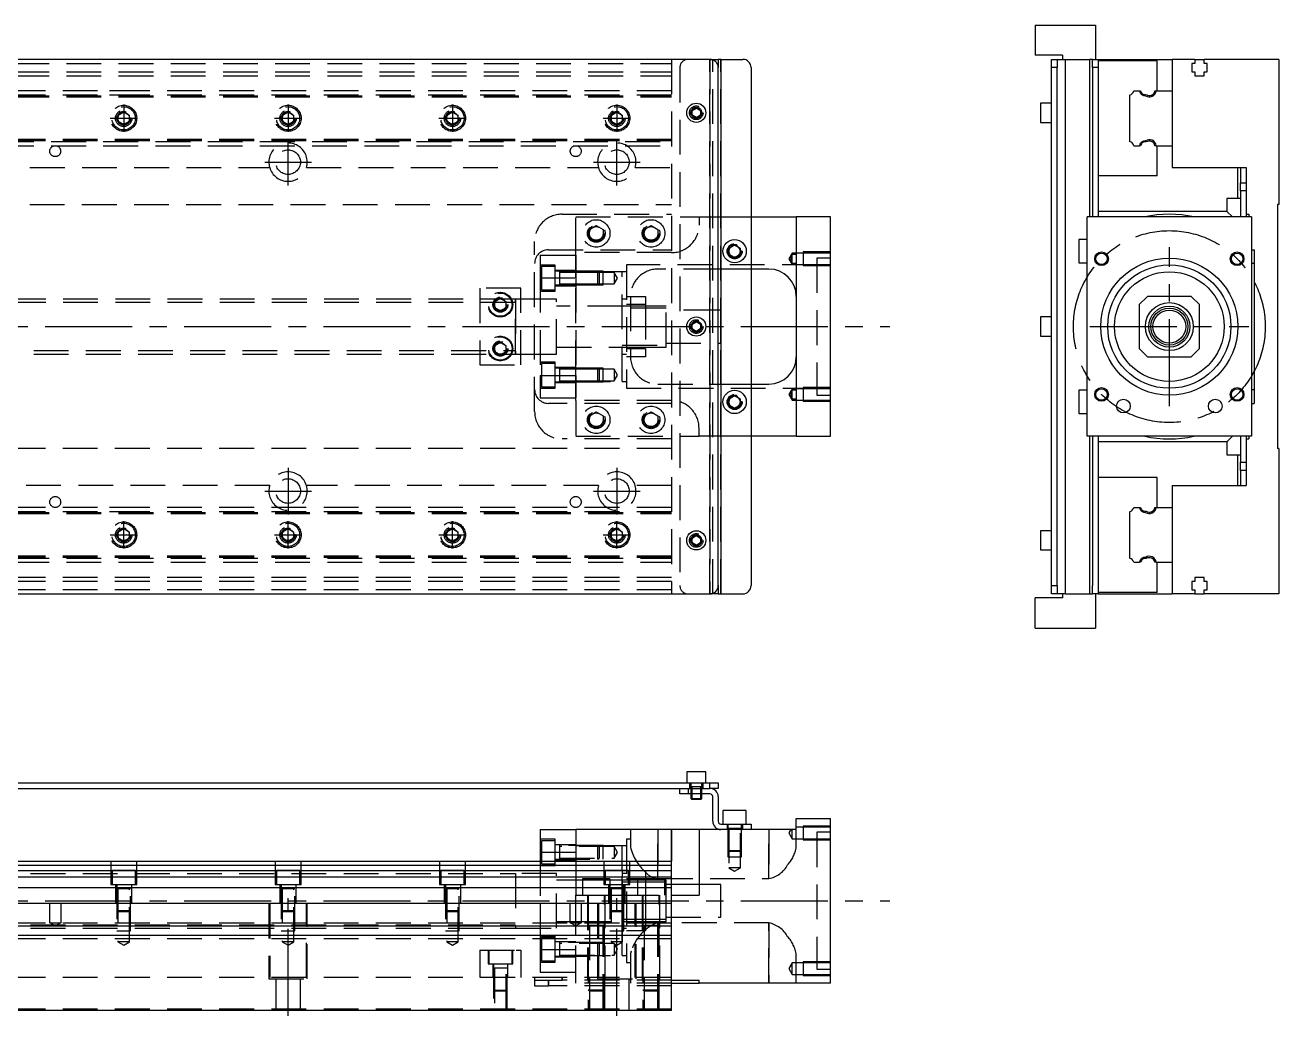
# Model space of a CAD drawing. Extents: x -29 to 879, y -182 to 210.
# Drawn here: x 421 to 878.7, y -154 to 207.5 of the extents above; entities that cross this region are included whole.
import ezdxf

# ---------------------------------------------------------------- set-up
doc = ezdxf.new("R2010")
doc.units = 0
doc.linetypes.add('CENTER', pattern=[50.8, 31.75, -6.35, 6.35, -6.35])
doc.linetypes.add('DASHED', pattern=[19.05, 12.7, -6.35])
doc.layers.get('0').update_dxf_attribs({"linetype": 'CONTINUOUS'})
doc.layers.add('CENTER', color=1, linetype='CENTER')

msp = doc.modelspace()

# ---------------------------------------------------------------- linework, layer by layer
at = {"color": 7, "linetype": 'CONTINUOUS'}
for p, q in [((789.68, 207.5), (789.68, 196.5)), ((789.68, 207.5), (811.68, 207.5)), ((811.68, 207.5), (811.68, 195)), ((671, 195), (3, 195)), ((671, 195), (674, 195)), ((674, 195), (674, 192)), ((675, 195), (674, 195)), ((675, 195), (675, 0)), ((675, 195), (683, 195)), ((799.68, 196.5), (789.68, 196.5)), ((795.68, 195), (797.68, 195)), ((795.68, 192), (795.68, 195)), ((797.68, 195), (797.68, 192)), ((797.68, 195), (800.68, 195)), ((799.68, 196.5), (799.68, 195)), ((800.68, 195), (800.68, 0)), ((800.68, 195), (809.68, 195)), ((809.68, 137.5), (809.68, 195)), ((810.68, 195), (809.68, 195)), ((810.68, 195), (812.68, 195)), ((810.68, 192), (810.68, 195)), ((812.68, 195), (812.68, 192)), ((812.68, 195), (839.68, 195)), ((834.18, 194.5), (812.68, 194.5)), ((834.18, 183.5), (834.18, 194.5)), ((839.68, 195), (839.68, 183.5)), ((847.98, 195), (839.68, 195)), ((847.98, 193.5), (846.83, 193.5)), ((846.83, 193.5), (846.83, 190.5)), ((847.98, 195), (851.38, 195)), ((847.98, 195), (847.98, 193.5)), ((851.38, 193.5), (851.38, 195)), ((878.68, 195), (851.38, 195)), ((852.53, 193.5), (851.38, 193.5)), ((852.53, 190.5), (852.53, 193.5)), ((878.68, 195), (878.68, 142)), ((674, 3), (674, 192)), ((686, 192), (686, 3)), ((797.68, 192), (795.68, 192)), ((795.68, 3), (795.68, 192)), ((797.68, 3), (797.68, 192)), ((812.68, 192), (810.68, 192)), ((810.68, 192), (810.68, 137.5)), ((812.68, 192), (812.68, 137.5)), ((846.83, 190.5), (847.98, 190.5)), ((847.98, 190.5), (847.98, 189)), ((847.98, 189), (851.38, 189)), ((851.38, 189), (851.38, 190.5)), ((851.38, 190.5), (852.53, 190.5)), ((825.719608, 183.5), (827.80154, 183.5)), ((827.80154, 183.5), (828.20668, 183.5)), ((833.357372, 183.5), (833.861934, 183.5)), ((833.861934, 183.5), (839.68, 183.5)), ((839.68, 183.5), (839.68, 163.5)), ((839.68, 183.5), (839.68, 163.5)), ((791.68, 179), (791.68, 175.5)), ((795.68, 179), (791.68, 179)), ((824.18, 181.960392), (824.18, 165.039608)), ((664.5, 176.366026), (666, 177.23205)), ((664.5, 174.633974), (664.5, 176.366026)), ((666, 173.76795), (664.5, 174.633974)), ((666, 177.23205), (667.5, 176.366026)), ((667.5, 174.633974), (666, 173.76795)), ((667.5, 176.366026), (667.5, 174.633974)), ((791.68, 175.5), (791.68, 172)), ((791.68, 172), (795.68, 172)), ((825.719608, 163.5), (827.80154, 163.5)), ((828.20668, 163.5), (827.80154, 163.5)), ((833.861934, 163.5), (833.357372, 163.5)), ((833.861934, 163.5), (839.68, 163.5)), ((834.18, 152.5), (834.18, 163.5)), ((839.68, 163.5), (839.68, 155.5)), ((834.18, 152.5), (812.68, 152.5)), ((839.68, 155.5), (866.68, 155.5)), ((863.68, 144.25), (863.68, 155.5)), ((864.68, 155.5), (864.68, 150)), ((866.68, 155.5), (866.68, 138.5)), ((864.68, 150), (866.68, 150)), ((864.68, 147), (864.68, 150)), ((866.68, 147), (864.68, 147)), ((864.68, 147), (864.68, 137.5)), ((859.68, 144.25), (859.68, 140)), ((864.68, 144.25), (859.68, 144.25)), ((878.68, 142), (878.18, 142)), ((878.18, 142), (878.18, 53)), ((686, 137.5), (702.5, 137.5)), ((702.5, 137.5), (702.5, 57.5)), ((715, 137.5), (702.5, 137.5)), ((715, 57.5), (715, 137.5)), ((808.68, 57.5), (808.68, 137.5)), ((868.68, 137.5), (808.68, 137.5)), ((859.68, 139.5), (812.68, 139.5)), ((859.68, 140), (859.68, 139.5)), ((861.68, 137.5), (859.68, 139.5)), ((866.68, 138.5), (867.68, 138.5)), ((866.68, 138.5), (866.68, 137.5)), ((867.68, 138.5), (867.68, 137.5)), ((868.68, 137.5), (868.68, 57.5)), ((805.68, 129.25), (805.68, 125)), ((808.68, 129.25), (805.68, 129.25)), ((678, 126.1547), (680, 127.309402)), ((678, 123.8453), (678, 126.1547)), ((680, 122.690598), (678, 123.8453)), ((680, 127.309402), (682, 126.1547)), ((682, 123.8453), (680, 122.690598)), ((682, 126.1547), (682, 123.8453)), ((805.68, 125), (805.68, 120.75)), ((868.68, 125.5), (869.68, 125.5)), ((869.68, 125.5), (869.68, 69.5)), ((805.68, 120.75), (808.68, 120.75)), ((869.68, 120.5), (868.68, 120.5)), ((692.5, 118.5), (686, 118.5)), ((830.68, 108.5), (827.68, 105.5)), ((827.68, 105.5), (827.68, 89.5)), ((846.68, 108.5), (830.68, 108.5)), ((849.68, 105.5), (846.68, 108.5)), ((849.68, 89.5), (849.68, 105.5)), ((791.68, 101), (791.68, 97.5)), ((795.68, 101), (791.68, 101)), ((664.5, 98.366026), (666, 99.23205)), ((664.5, 96.633974), (664.5, 98.366026)), ((666, 95.76795), (664.5, 96.633974)), ((666, 99.23205), (667.5, 98.366026)), ((667.5, 96.633974), (666, 95.76795)), ((667.5, 98.366026), (667.5, 96.633974)), ((791.68, 97.5), (791.68, 94)), ((791.68, 94), (795.68, 94)), ((827.68, 89.5), (830.68, 86.5)), ((846.68, 86.5), (849.68, 89.5)), ((830.68, 86.5), (846.68, 86.5)), ((686, 76.5), (692.5, 76.5)), ((805.68, 74.25), (805.68, 70)), ((808.68, 74.25), (805.68, 74.25)), ((868.68, 74.5), (869.68, 74.5)), ((678, 71.1547), (680, 72.309402)), ((678, 68.8453), (678, 71.1547)), ((680, 67.690598), (678, 68.8453)), ((680, 72.309402), (682, 71.1547)), ((682, 68.8453), (680, 67.690598)), ((682, 71.1547), (682, 68.8453)), ((805.68, 70), (805.68, 65.75)), ((868.68, 69.5), (869.68, 69.5)), ((805.68, 65.75), (808.68, 65.75)), ((702.5, 57.5), (686, 57.5)), ((702.5, 57.5), (715, 57.5)), ((868.68, 57.5), (808.68, 57.5)), ((809.68, 0), (809.68, 57.5)), ((810.68, 57.5), (810.68, 3)), ((812.68, 57.5), (812.68, 3)), ((859.68, 55.5), (812.68, 55.5)), ((859.68, 55.5), (861.68, 57.5)), ((859.68, 55.5), (859.68, 55)), ((859.68, 55), (859.68, 50.75)), ((864.68, 57.5), (864.68, 48)), ((866.28, 57.500006), (866.28, 57.499148)), ((866.68, 57.5), (866.68, 56.5)), ((866.68, 56.5), (866.68, 39.5)), ((866.68, 56.5), (867.68, 56.5)), ((867.68, 57.5), (867.68, 56.5)), ((859.68, 50.75), (864.68, 50.75)), ((863.68, 39.5), (863.68, 50.75)), ((878.68, 53), (878.18, 53)), ((878.68, 53), (878.68, 0)), ((864.68, 48), (866.68, 48)), ((864.68, 45), (864.68, 48)), ((834.18, 42.5), (812.68, 42.5)), ((834.18, 31.5), (834.18, 42.5)), ((866.68, 45), (864.68, 45)), ((864.68, 45), (864.68, 39.5)), ((839.68, 39.5), (839.68, 31.5)), ((839.68, 39.5), (866.68, 39.5)), ((824.18, 29.960392), (824.18, 13.039608)), ((825.719608, 31.5), (827.80154, 31.5)), ((827.80154, 31.5), (828.20668, 31.5)), ((833.357372, 31.5), (833.861934, 31.5)), ((833.861934, 31.5), (839.68, 31.5)), ((839.68, 31.5), (839.68, 11.5)), ((839.68, 31.5), (839.68, 11.5)), ((791.68, 23), (791.68, 19.5)), ((795.68, 23), (791.68, 23)), ((664.5, 20.366026), (666, 21.23205)), ((664.5, 18.633974), (664.5, 20.366026)), ((666, 17.76795), (664.5, 18.633974)), ((666, 21.23205), (667.5, 20.366026)), ((667.5, 18.633974), (666, 17.76795)), ((667.5, 20.366026), (667.5, 18.633974)), ((791.68, 19.5), (791.68, 16)), ((791.68, 16), (795.68, 16)), ((825.719608, 11.5), (827.80154, 11.5)), ((828.20668, 11.5), (827.80154, 11.5)), ((833.861934, 11.5), (833.357372, 11.5)), ((833.861934, 11.5), (839.68, 11.5)), ((834.18, 0.5), (834.18, 11.5)), ((839.68, 11.5), (839.68, 0)), ((851.38, 6), (847.98, 6)), ((847.98, 6), (847.98, 4.5)), ((851.38, 4.5), (851.38, 6)), ((3, 0), (671, 0)), ((674, 0), (671, 0)), ((674, 3), (674, 0)), ((674, 0), (675, 0)), ((675, 0), (683, 0)), ((795.68, 3), (797.68, 3)), ((795.68, 0), (795.68, 3)), ((797.68, 0), (795.68, 0)), ((797.68, 3), (797.68, 0)), ((800.68, 0), (797.68, 0)), ((799.68, 0), (799.68, -1.5)), ((800.68, 0), (809.68, 0)), ((809.68, 0), (810.68, 0)), ((810.68, 0), (810.68, 3)), ((812.68, 0), (810.68, 0)), ((811.68, 0), (811.68, -12.5)), ((812.68, 3), (812.68, 0)), ((834.18, 0.5), (812.68, 0.5)), ((812.68, 0), (839.68, 0)), ((847.98, 0), (839.68, 0)), ((847.98, 4.5), (846.83, 4.5)), ((846.83, 4.5), (846.83, 1.5)), ((846.83, 1.5), (847.98, 1.5)), ((847.98, 1.5), (847.98, 0)), ((847.98, 0), (851.38, 0)), ((852.53, 4.5), (851.38, 4.5)), ((851.38, 0), (851.38, 1.5)), ((851.38, 1.5), (852.53, 1.5)), ((878.68, 0), (851.38, 0)), ((852.53, 1.5), (852.53, 4.5)), ((789.68, -12.5), (789.68, -1.5)), ((799.68, -1.5), (789.68, -1.5)), ((789.68, -12.5), (811.68, -12.5)), ((669.5, -64.99), (662.5, -64.99)), ((662.5, -64.99), (662.5, -68.99)), ((669.5, -68.99), (669.5, -64.99)), ((412, -68.99), (671, -68.99)), ((412, -70.99), (663, -70.99)), ((660, -72.99), (660, -70.99)), ((663, -72.99), (660, -72.99)), ((663, -70.99), (671, -70.99)), ((663, -70.99), (663, -72.99)), ((663, -70.99), (671, -70.99)), ((671, -72.99), (663, -72.99)), ((664, -72.99002), (664, -74.64)), ((664.35, -72.99002), (664.35, -74.99)), ((667.65, -74.99), (667.65, -72.99002)), ((668, -74.64), (668, -72.99002)), ((671, -70.99), (671, -68.99)), ((671, -68.99), (674, -68.99)), ((674, -70.99), (671, -70.99)), ((674, -68.99), (674, -70.99)), ((664, -74.64), (668, -74.64)), ((664, -74.64), (664.35, -74.99)), ((667.65, -74.99), (664.35, -74.99)), ((667.65, -74.99), (668, -74.64)), ((672, -82.99), (672, -73.99)), ((674, -73.99), (674, -82.99)), ((684.25, -78.99), (675.75, -78.99)), ((675.75, -78.99), (675.75, -83.99)), ((684.25, -83.99), (684.25, -78.99)), ((702.5, -81.99), (715, -81.99)), ((702.5, -85.99), (702.5, -81.99)), ((715, -141.99), (715, -81.99)), ((609, -85.99), (622, -85.99)), ((609, -85.99), (609, -94.20658)), ((622, -85.99), (622, -97.49)), ((657, -85.99), (622, -85.99)), ((657, -97.49), (657, -85.99)), ((667, -85.99), (657, -85.99)), ((667, -85.99), (667, -109.99)), ((675, -85.99), (667, -85.99)), ((675, -83.99), (683, -83.99)), ((683, -85.99), (675, -85.99)), ((683, -85.99), (683, -83.99)), ((683, -83.99), (686, -83.99)), ((686, -85.99), (683, -85.99)), ((686, -83.99), (686, -85.99)), ((702.5, -85.99), (686, -85.99)), ((609, -94.20658), (609, -97.49)), ((609, -94.20658), (622, -94.20658)), ((411.5, -97.49), (657, -97.49)), ((411.5, -99.029608), (657, -99.029608)), ((657, -151.99), (657, -97.49)), ((657, -101.11154), (411.5, -101.11154)), ((657, -103.326666), (411.5, -103.326666)), ((639, -104.489994), (639, -119.490006)), ((640.5, -105.24), (639, -105.24)), ((641.25, -105.24), (640.5, -105.24)), ((644.5, -105.24), (641.25, -105.24)), ((647.5, -105.24), (644.5, -105.24)), ((654.5, -105.24), (647.5, -105.24)), ((655, -105.24), (654.5, -105.24)), ((411.5, -107.171934), (657, -107.171934)), ((657, -112.99), (17, -112.99)), ((639, -111.99), (639, -119.490006)), ((657, -109.99), (667, -109.99)), ((639, -118.74), (655, -118.74)), ((657, -121.29), (17, -121.29)), ((657, -124.69), (17, -124.69)), ((657, -140.99), (667, -140.99)), ((667, -141.99), (667, -140.99)), ((657, -141.99), (667, -141.99)), ((715, -141.99), (667, -141.99)), ((657, -151.99), (17, -151.99))]:
    msp.add_line(p, q, dxfattribs=at)
at = {"color": 3, "linetype": 'DASHED'}
for p, q in [((17, 193.5), (657, 193.5)), ((657, 195), (657, 0)), ((671, 0), (671, 195)), ((671, 195), (671, 0)), ((672, 0), (672, 195)), ((675, 0), (675, 195)), ((17, 190.5), (657, 190.5)), ((17, 189), (657, 189)), ((660, 192), (660, 3)), ((657, 183.5), (411.5, 183.5)), ((464.5, 183.5), (449.5, 183.5)), ((17, 181.704452), (657, 181.704452)), ((17, 181.7), (657, 181.7)), ((17, 181.3), (657, 181.3)), ((657, 181.960392), (411.5, 181.960392)), ((464.5, 181.960392), (449.5, 181.960392)), ((455, 174.6547), (457, 175.809402)), ((455, 172.3453), (455, 174.6547)), ((457, 175.809402), (459, 174.6547)), ((459, 174.6547), (459, 172.3453)), ((515, 174.6547), (517, 175.809402)), ((515, 172.3453), (515, 174.6547)), ((517, 175.809402), (519, 174.6547)), ((519, 174.6547), (519, 172.3453)), ((575, 174.6547), (577, 175.809402)), ((575, 172.3453), (575, 174.6547)), ((577, 175.809402), (579, 174.6547)), ((579, 174.6547), (579, 172.3453)), ((635, 174.6547), (637, 175.809402)), ((635, 172.3453), (635, 174.6547)), ((637, 175.809402), (639, 174.6547)), ((639, 174.6547), (639, 172.3453)), ((664, 175.5), (664.030168, 175.846066)), ((457, 171.190598), (455, 172.3453)), ((459, 172.3453), (457, 171.190598)), ((459.483582, 173.786038), (459.5, 173.5)), ((514.5, 173.5), (514.512884, 173.753488)), ((517, 171.190598), (515, 172.3453)), ((519, 172.3453), (517, 171.190598)), ((577, 171.190598), (575, 172.3453)), ((579, 172.3453), (577, 171.190598)), ((579.483582, 173.786038), (579.5, 173.5)), ((634.5, 173.5), (634.518502, 173.803588)), ((637, 171.190598), (635, 172.3453)), ((639, 172.3453), (637, 171.190598)), ((657, 165.7), (17, 165.7)), ((657, 165.3), (17, 165.3)), ((657, 165.295548), (17, 165.295548)), ((411.5, 165.039608), (657, 165.039608)), ((449.5, 165.039608), (464.5, 165.039608)), ((411.5, 163.5), (657, 163.5)), ((449.5, 163.5), (464.5, 163.5)), ((403.708204, 155.5), (510.291796, 155.5)), ((523.708204, 155.5), (630.291796, 155.5)), ((643.708204, 155.5), (657, 155.5)), ((22.640312, 142), (657, 142)), ((617, 138.5), (657, 138.5)), ((622, 124.5), (622, 137.5)), ((622, 137.5), (667, 137.5)), ((667, 137.5), (667, 134.5)), ((667, 137.5), (674, 137.5)), ((674, 137.5), (686, 137.5)), ((627, 132.943376), (629.5, 134.386752)), ((627, 130.056624), (627, 132.943376)), ((629.5, 134.386752), (632, 132.943376)), ((632, 132.943376), (632, 130.056624)), ((647, 132.943376), (649.5, 134.386752)), ((647, 130.056624), (647, 132.943376)), ((649.5, 134.386752), (652, 132.943376)), ((652, 132.943376), (652, 130.056624)), ((607, 66.5), (607, 128.5)), ((626.5, 131.5), (626.520026, 131.846056)), ((629.5, 128.613248), (627, 130.056624)), ((632, 130.056624), (629.5, 128.613248)), ((646.5, 131.5), (646.520026, 131.846056)), ((649.5, 128.613248), (647, 130.056624)), ((652, 130.056624), (649.5, 128.613248)), ((612, 125.5), (657, 125.5)), ((657, 124.5), (622, 124.5)), ((622, 115.28342), (622, 124.5)), ((682.483582, 125.286038), (682.5, 125)), ((701, 124.348738), (699.787564, 122.248738)), ((700.802956, 123.485522), (701, 123.935254)), ((701, 123.935254), (701, 124.348738)), ((705, 124.348738), (701, 124.348738)), ((701, 120.56222), (701, 123.935794)), ((701, 123.935254), (702.5, 123.935254)), ((705, 124.748732), (705, 119.748742)), ((715, 124.748732), (705, 124.748732)), ((715, 124.348738), (705, 124.348738)), ((609, 123.5), (622, 123.5)), ((609, 123.5), (609, 115.28342)), ((614.5, 119.92767), (609, 119.92767)), ((609.5, 119.42767), (609.5, 110.92767)), ((614.5, 119.42767), (609.5, 119.42767)), ((614.5, 110.42767), (614.5, 119.92767)), ((622, 123.5), (622, 115.28342)), ((640.5, 120), (640.5, 75)), ((710, 120), (640.5, 120)), ((699.787564, 122.248738), (701, 120.148738)), ((700.516436, 122.411344), (700.560666, 122.726886)), ((700.560666, 122.726886), (700.663852, 123.111128)), ((700.663852, 123.111128), (700.802956, 123.485522)), ((701, 120.148738), (701, 120.56222)), ((702.5, 120.56222), (701, 120.56222)), ((701, 120.148738), (705, 120.148738)), ((705, 120.148738), (715, 120.148738)), ((705, 119.748742), (715, 119.748742)), ((710, 122.5), (710, 72.5)), ((715, 122.5), (710, 122.5)), ((609, 115.28342), (609, 79.71658)), ((609, 115.28342), (622, 115.28342)), ((622, 117.92767), (614.5, 117.92767)), ((616.105, 117.67767), (614.5, 117.67767)), ((621.99998, 117.67767), (616.095, 117.67767)), ((616.1, 117.677674), (616.1, 112.677664)), ((616.1, 117.67767), (616.1, 117.42022)), ((616.1, 117.420202), (616.1, 117.67767)), ((621.99998, 117.27767), (616.1, 117.27767)), ((630.1, 117.67767), (622, 117.67767)), ((630.1, 117.677664), (622, 117.677664)), ((639, 117.5), (622, 117.5)), ((639, 117.5), (622, 117.5)), ((630.5, 117.27767), (622, 117.27767)), ((630.5, 117.27767), (622, 117.27767)), ((622, 115.28342), (622, 79.71658)), ((622, 79.71658), (622, 115.28342)), ((630.1, 112.67767), (630.1, 117.67767)), ((630.5, 117.27767), (630.1, 117.67767)), ((632, 117.677664), (630.10002, 117.677664)), ((630.5, 117.27767), (630.5, 113.07767)), ((632, 117.27767), (630.50002, 117.27767)), ((632, 112.677674), (632, 117.677664)), ((636, 117.27767), (632, 117.27767)), ((636, 117.27767), (636, 113.07767)), ((637.212436, 115.17767), (636, 117.27767)), ((636, 113.07767), (637.212436, 115.17767)), ((639, 77.5), (639, 117.5)), ((640.5, 117.5), (639, 117.5)), ((674, 118.5), (652, 118.5)), ((686, 118.5), (674, 118.5)), ((602, 111.5), (587, 111.5)), ((587, 111.5), (587, 83.5)), ((602, 83.5), (602, 111.5)), ((609, 110.42767), (614.5, 110.42767)), ((609.5, 110.92767), (614.5, 110.92767)), ((614.5, 112.67767), (616.105, 112.67767)), ((614.5, 112.42767), (622, 112.42767)), ((616.095, 112.67767), (621.99998, 112.67767)), ((616.1, 113.07767), (621.99998, 113.07767)), ((616.1, 112.67767), (616.1, 112.935118)), ((616.1, 112.935068), (616.1, 112.67767)), ((622, 113.07767), (630.5, 113.07767)), ((622, 113.07767), (630.5, 113.07767)), ((622, 112.677674), (630.1, 112.677674)), ((622, 112.67767), (630.1, 112.67767)), ((630.1, 112.67767), (630.5, 113.07767)), ((630.10002, 112.677674), (632, 112.677674)), ((630.50002, 113.07767), (632, 113.07767)), ((632, 113.07767), (636, 113.07767)), ((600.005, 107.5), (367.00002, 107.5)), ((600, 106.25), (367.00002, 106.25)), ((592, 105.5), (592.018502, 105.803588)), ((592.5, 106.6547), (594.5, 107.809402)), ((592.5, 104.3453), (592.5, 106.6547)), ((594.5, 107.809402), (596.5, 106.6547)), ((596.5, 106.6547), (596.5, 104.3453)), ((609, 107.5), (599.995, 107.5)), ((600, 107.500006), (600, 87.499994)), ((600, 107.500006), (600, 87.499994)), ((600, 87.5), (600, 107.5)), ((600, 107.5), (600, 106.45213)), ((615, 107.5), (609, 107.5)), ((615, 107.5), (609, 107.5)), ((615, 87.5), (615, 107.5)), ((615, 87.5), (615, 107.5)), ((640.5, 107.5), (639, 107.5)), ((640.5, 108.5), (647.5, 108.5)), ((647.5, 105.5), (640.5, 105.5)), ((642, 108.5), (642, 86.5)), ((647.5, 108.5), (647.5, 105.5)), ((647.5, 105.5), (647.5, 89.5)), ((594.5, 103.190598), (592.5, 104.3453)), ((596.5, 104.3453), (594.5, 103.190598)), ((639.005, 105), (615, 105)), ((638.995, 105), (615, 105)), ((647.5, 105), (638.995, 105)), ((639.005, 105), (638.995, 105)), ((655, 104.25), (639, 104.25)), ((647.5, 105), (639.005, 105)), ((655, 105), (647.5, 105)), ((655, 90), (655, 105)), ((674, 103.5), (655, 103.5)), ((675, 103.5), (674, 103.5)), ((675, 91.5), (675, 103.5)), ((667.973226, 97.826156), (668, 97.5)), ((592.5, 90.6547), (594.5, 91.809402)), ((594.5, 91.809402), (596.5, 90.6547)), ((367.00002, 88.75), (600, 88.75)), ((367.00002, 87.5), (600.005, 87.5)), ((592, 89.5), (592.018502, 89.803588)), ((592.5, 88.3453), (592.5, 90.6547)), ((594.5, 87.190598), (592.5, 88.3453)), ((596.5, 88.3453), (594.5, 87.190598)), ((596.5, 90.6547), (596.5, 88.3453)), ((599.995, 87.5), (609, 87.5)), ((600, 88.54739), (600, 87.5)), ((609, 87.5), (615, 87.5)), ((609, 87.5), (615, 87.5)), ((615, 90), (639.005, 90)), ((615, 90), (638.995, 90)), ((638.995, 90), (647.5, 90)), ((638.995, 90), (639.005, 90)), ((639, 90.75), (655, 90.75)), ((639, 87.5), (640.5, 87.5)), ((639.005, 90), (647.5, 90)), ((640.5, 89.5), (647.5, 89.5)), ((647.5, 90), (655, 90)), ((647.5, 89.5), (647.5, 86.5)), ((655, 91.5), (674, 91.5)), ((674, 91.5), (675, 91.5)), ((587, 83.5), (602, 83.5)), ((614.5, 84.57233), (609, 84.57233)), ((609.5, 84.07233), (609.5, 75.57233)), ((614.5, 84.07233), (609.5, 84.07233)), ((614.5, 75.07233), (614.5, 84.57233)), ((622, 82.57233), (614.5, 82.57233)), ((647.5, 86.5), (640.5, 86.5)), ((609, 79.71658), (622, 79.71658)), ((609, 79.71658), (609, 71.5)), ((616.105, 82.32233), (614.5, 82.32233)), ((621.99998, 82.32233), (616.095, 82.32233)), ((616.1, 82.322336), (616.1, 77.322326)), ((616.1, 82.322336), (616.1, 77.322326)), ((616.1, 82.32233), (616.1, 82.064882)), ((616.1, 82.064864), (616.1, 82.32233)), ((621.99998, 81.92233), (616.1, 81.92233)), ((630.1, 82.32233), (622, 82.32233)), ((630.1, 82.322326), (622, 82.322326)), ((630.5, 81.92233), (622, 81.92233)), ((630.5, 81.92233), (622, 81.92233)), ((622, 79.71658), (622, 71.5)), ((622, 70.5), (622, 79.71658)), ((630.1, 77.32233), (630.1, 82.32233)), ((630.5, 81.92233), (630.1, 82.32233)), ((632, 82.322326), (630.10002, 82.322326)), ((630.5, 81.92233), (630.5, 77.72233)), ((632, 81.92233), (630.50002, 81.92233)), ((632, 77.322336), (632, 82.322326)), ((636, 81.92233), (632, 81.92233)), ((636, 81.92233), (636, 77.72233)), ((637.212436, 79.82233), (636, 81.92233)), ((636, 77.72233), (637.212436, 79.82233)), ((609, 75.07233), (614.5, 75.07233)), ((609.5, 75.57233), (614.5, 75.57233)), ((614.5, 77.32233), (616.105, 77.32233)), ((614.5, 77.07233), (622, 77.07233)), ((616.095, 77.32233), (621.99998, 77.32233)), ((616.1, 77.72233), (621.99998, 77.72233)), ((616.1, 77.32233), (616.1, 77.57978)), ((616.1, 77.579728), (616.1, 77.32233)), ((622, 77.72233), (630.5, 77.72233)), ((622, 77.72233), (630.5, 77.72233)), ((622, 77.5), (639, 77.5)), ((622, 77.5), (639, 77.5)), ((622, 77.322336), (630.1, 77.322336)), ((622, 77.32233), (630.1, 77.32233)), ((630.1, 77.32233), (630.5, 77.72233)), ((630.10002, 77.322336), (632, 77.322336)), ((630.50002, 77.72233), (632, 77.72233)), ((632, 77.72233), (636, 77.72233)), ((639, 77.5), (640.5, 77.5)), ((640.5, 75), (710, 75)), ((652, 76.5), (674, 76.5)), ((674, 76.5), (686, 76.5)), ((701, 74.851262), (699.787564, 72.751262)), ((700.516436, 72.913868), (700.560666, 73.22941)), ((700.560666, 73.22941), (700.663852, 73.613652)), ((700.663852, 73.613652), (700.802956, 73.988046)), ((700.802956, 73.988046), (701, 74.43778)), ((701, 74.43778), (701, 74.851262)), ((705, 74.851262), (701, 74.851262)), ((701, 71.064746), (701, 74.43832)), ((701, 74.43778), (702.5, 74.43778)), ((705, 75.251258), (705, 70.251268)), ((715, 75.251258), (705, 75.251258)), ((715, 74.851262), (705, 74.851262)), ((609, 71.5), (622, 71.5)), ((657, 69.5), (612, 69.5)), ((657, 70.5), (622, 70.5)), ((622, 70.5), (622, 57.5)), ((682.483582, 70.286038), (682.5, 70)), ((699.787564, 72.751262), (701, 70.651262)), ((701, 70.651262), (701, 71.064746)), ((702.5, 71.064746), (701, 71.064746)), ((701, 70.651262), (705, 70.651262)), ((705, 70.651262), (715, 70.651262)), ((705, 70.251268), (715, 70.251268)), ((710, 72.5), (715, 72.5)), ((627, 64.943376), (629.5, 66.386752)), ((627, 62.056624), (627, 64.943376)), ((629.5, 66.386752), (632, 64.943376)), ((632, 64.943376), (632, 62.056624)), ((647, 64.943376), (649.5, 66.386752)), ((647, 62.056624), (647, 64.943376)), ((649.5, 66.386752), (652, 64.943376)), ((652, 64.943376), (652, 62.056624)), ((626.5, 63.5), (626.520026, 63.846056)), ((629.5, 60.613248), (627, 62.056624)), ((632, 62.056624), (629.5, 60.613248)), ((646.5, 63.5), (646.520026, 63.846056)), ((649.5, 60.613248), (647, 62.056624)), ((652, 62.056624), (649.5, 60.613248)), ((667, 57.5), (667, 60.5)), ((657, 56.5), (617, 56.5)), ((622, 57.5), (667, 57.5)), ((674, 57.5), (667, 57.5)), ((686, 57.5), (674, 57.5)), ((657, 53), (22.640312, 53)), ((510.291796, 39.5), (403.708204, 39.5)), ((630.291796, 39.5), (523.708204, 39.5)), ((657, 39.5), (643.708204, 39.5)), ((17, 29.704452), (657, 29.704452)), ((17, 29.7), (657, 29.7)), ((17, 29.3), (657, 29.3)), ((657, 31.5), (411.5, 31.5)), ((657, 29.960392), (411.5, 29.960392)), ((464.5, 31.5), (449.5, 31.5)), ((464.5, 29.960392), (449.5, 29.960392)), ((455, 22.6547), (457, 23.809402)), ((457, 23.809402), (459, 22.6547)), ((515, 22.6547), (517, 23.809402)), ((517, 23.809402), (519, 22.6547)), ((575, 22.6547), (577, 23.809402)), ((577, 23.809402), (579, 22.6547)), ((635, 22.6547), (637, 23.809402)), ((637, 23.809402), (639, 22.6547)), ((454.5, 21.5), (454.518502, 21.803588)), ((455, 20.3453), (455, 22.6547)), ((457, 19.190598), (455, 20.3453)), ((459, 20.3453), (457, 19.190598)), ((459, 22.6547), (459, 20.3453)), ((515, 20.3453), (515, 22.6547)), ((517, 19.190598), (515, 20.3453)), ((519, 20.3453), (517, 19.190598)), ((519, 22.6547), (519, 20.3453)), ((519.483582, 21.786038), (519.5, 21.5)), ((574.5, 21.5), (574.518502, 21.803588)), ((575, 20.3453), (575, 22.6547)), ((577, 19.190598), (575, 20.3453)), ((579, 20.3453), (577, 19.190598)), ((579, 22.6547), (579, 20.3453)), ((634.5, 21.5), (634.518502, 21.803588)), ((635, 20.3453), (635, 22.6547)), ((637, 19.190598), (635, 20.3453)), ((639, 20.3453), (637, 19.190598)), ((639, 22.6547), (639, 20.3453)), ((667.973226, 19.826156), (668, 19.5)), ((657, 13.7), (17, 13.7)), ((657, 13.3), (17, 13.3)), ((657, 13.295548), (17, 13.295548)), ((17, 13.039608), (657, 13.039608)), ((17, 11.5), (657, 11.5)), ((657, 6), (17, 6)), ((657, 4.5), (17, 4.5)), ((657, 1.5), (17, 1.5)), ((663.5, -68.99), (663.5, -70.99)), ((668.000006, -70.39), (663.999994, -70.39)), ((664, -68.99), (664, -72.99)), ((664.000006, -70.99), (664.000006, -72.99)), ((664.35, -70.39), (664.35, -72.99)), ((667.65, -72.99), (667.65, -70.39)), ((667.999994, -72.99), (667.999994, -70.99)), ((668, -72.99), (668, -68.99)), ((668.5, -70.99), (668.5, -68.99)), ((642, -85.99), (642, -92.362214)), ((652, -103.912252), (652, -85.99)), ((652, -85.99), (652, -103.912252)), ((657, -85.99), (657, -97.49)), ((677.25, -83.99), (677.25, -85.99)), ((682.500006, -85.59), (677.499994, -85.59)), ((677.500006, -83.99), (677.500006, -95.99)), ((677.9, -85.59), (677.9, -99.99)), ((682.1, -99.99), (682.1, -85.59)), ((682.499994, -95.99), (682.499994, -83.99)), ((682.75, -85.99), (682.75, -83.99)), ((692.5, -85.99), (692.5, -103.912252)), ((692.5, -103.912252), (692.5, -85.99)), ((700.509982, -85.99), (699.787564, -87.241262)), ((701, -89.341262), (701, -85.99)), ((705, -85.141262), (702.5, -85.141262)), ((702.5, -92.362214), (702.5, -85.99)), ((705, -84.741268), (705, -89.741258)), ((715, -84.741268), (705, -84.741268)), ((715, -85.141262), (705, -85.141262)), ((614.5, -89.56233), (609, -89.56233)), ((609.5, -90.06233), (609.5, -94.31233)), ((614.5, -90.06233), (609.5, -90.06233)), ((614.5, -99.06233), (614.5, -89.56233)), ((640.5, -89.49), (640.5, -134.49)), ((642, -89.49), (640.5, -89.49)), ((699.787564, -87.241262), (701, -89.341262)), ((701, -89.341262), (705, -89.341262)), ((710, -89.49), (702.5, -89.49)), ((705, -89.341262), (715, -89.341262)), ((705, -89.741258), (715, -89.741258)), ((710, -86.99), (710, -136.99)), ((715, -86.99), (710, -86.99)), ((609.5, -94.31233), (609.5, -97.49)), ((622, -91.56233), (614.5, -91.56233)), ((632, -91.812336), (614.5, -91.812336)), ((616.1, -91.812326), (616.1, -96.812336)), ((636, -92.21233), (616.1, -92.21233)), ((630.27767, -91.99), (622, -91.99)), ((630.1, -94.31233), (630.1, -91.81233)), ((630.5, -92.21233), (630.1, -91.81233)), ((630.1, -96.81233), (630.1, -94.31233)), ((632, -91.99), (630.27767, -91.99)), ((630.5, -92.21233), (630.50002, -96.41233)), ((632, -96.812326), (632, -91.812336)), ((639, -91.99), (632, -91.99)), ((636, -92.21233), (636, -96.41233)), ((637.212436, -94.31233), (636, -92.21233)), ((636, -96.41233), (637.212436, -94.31233)), ((639, -100.99), (639, -91.99)), ((640.5, -91.99), (639, -91.99)), ((677.5, -93.59), (682.5, -93.59)), ((677.5, -93.59), (677.9, -93.99)), ((677.500006, -95.99), (682.499994, -95.99)), ((682.1, -93.99), (677.9, -93.99)), ((682.1, -93.99), (682.5, -93.59)), ((452.25, -97.49), (452.25, -105.99)), ((461.75, -105.99), (461.75, -97.49)), ((512.25, -97.49), (512.25, -105.99)), ((521.75, -105.99), (521.75, -97.49)), ((572.25, -97.49), (572.25, -105.99)), ((581.75, -105.99), (581.75, -97.49)), ((609, -97.49), (609, -112.99)), ((609, -99.06233), (614.5, -99.06233)), ((609.5, -97.49), (609.5, -98.56233)), ((609.5, -98.56233), (614.5, -98.56233)), ((614.5, -96.812326), (632, -96.812326)), ((614.5, -97.06233), (622, -97.06233)), ((616.1, -96.41233), (636, -96.41233)), ((622, -97.49), (622, -109.99)), ((630.1, -96.81233), (630.5, -96.41233)), ((632.25, -97.49), (632.25, -105.99)), ((641.75, -105.99), (641.75, -97.49)), ((680, -99.99), (677.9, -99.99)), ((677.9, -99.99), (680, -101.202436)), ((682.1, -99.99), (680, -99.99)), ((680, -101.202436), (682.1, -99.99)), ((42, -101.989994), (600, -101.989994)), ((42, -103.239994), (600, -103.239994)), ((461.25, -100.99), (452.75, -100.99)), ((452.75, -100.99), (452.75, -105.99)), ((461.25, -105.99), (461.25, -100.99)), ((521.25, -100.99), (512.75, -100.99)), ((512.75, -100.99), (512.75, -105.99)), ((521.25, -105.99), (521.25, -100.99)), ((581.25, -100.99), (572.75, -100.99)), ((572.75, -100.99), (572.75, -105.99)), ((581.25, -105.99), (581.25, -100.99)), ((600, -101.99), (599.995, -101.99)), ((600, -101.989994), (600, -121.99)), ((615, -101.99), (600, -101.99)), ((600.005, -101.99), (600, -101.99)), ((600, -101.990502), (600, -101.99)), ((615, -121.99), (615, -101.99)), ((622, -104.49), (615, -104.49)), ((624.5, -104.49), (622, -104.49)), ((632.75, -103.99), (624.5, -103.99)), ((624.5, -103.99), (624.5, -109.99)), ((632.75, -104.49), (624.5, -104.49)), ((641.25, -100.99), (632.75, -100.99)), ((632.75, -100.99), (632.75, -105.99)), ((634.5, -103.99), (632.75, -103.99)), ((634.5, -104.49), (632.75, -104.49)), ((634.5, -103.99), (634.5, -109.99)), ((639, -104.49), (634.5, -104.49)), ((639, -104.49), (638.995, -104.49)), ((639, -100.99), (639, -103.49)), ((640.5, -101.99), (639, -101.99)), ((639, -105.99), (639, -103.49)), ((640.5, -104.49), (639, -104.49)), ((639.005, -104.49), (639, -104.49)), ((641.25, -103.99), (640.5, -103.99)), ((641.25, -104.49), (640.5, -104.49)), ((641.25, -100.99), (647.5, -100.99)), ((641.25, -105.99), (641.25, -100.99)), ((644.5, -103.99), (641.25, -103.99)), ((644.5, -104.49), (641.25, -104.49)), ((654.5, -103.99), (644.5, -103.99)), ((644.5, -103.99), (644.5, -109.99)), ((647.5, -104.49), (644.5, -104.49)), ((647.5, -100.99), (647.5, -103.99)), ((647.5, -103.99), (647.5, -109.99)), ((654.5, -104.49), (647.5, -104.49)), ((652, -103.912252), (692.5, -103.912252)), ((654.5, -109.99), (654.5, -103.99)), ((655, -104.49), (654.5, -104.49)), ((655, -109.99), (655, -104.49)), ((452.25, -105.99), (461.75, -105.99)), ((454, -105.99), (454, -112.99)), ((459.500006, -107.59), (454.499994, -107.59)), ((454.500006, -105.99), (454.500006, -122.99)), ((454.9, -107.59), (454.9, -126.99)), ((459.1, -126.99), (459.1, -107.59)), ((459.499994, -122.99), (459.499994, -105.99)), ((460, -112.99), (460, -105.99)), ((512.25, -105.99), (521.75, -105.99)), ((514, -105.99), (514, -112.99)), ((519.500006, -107.59), (514.499994, -107.59)), ((514.500006, -105.99), (514.500006, -122.99)), ((514.9, -107.59), (514.9, -126.99)), ((519.1, -126.99), (519.1, -107.59)), ((519.499994, -122.99), (519.499994, -105.99)), ((520, -112.99), (520, -105.99)), ((572.25, -105.99), (581.75, -105.99)), ((574, -105.99), (574, -112.99)), ((579.500006, -107.59), (574.499994, -107.59)), ((574.500006, -105.99), (574.500006, -122.99)), ((574.9, -107.59), (574.9, -126.99)), ((579.1, -126.99), (579.1, -107.59)), ((579.499994, -122.99), (579.499994, -105.99)), ((580, -112.99), (580, -105.99)), ((632.25, -105.99), (641.75, -105.99)), ((634, -105.99), (634, -112.99)), ((639.500006, -107.59), (634.499994, -107.59)), ((634.500006, -105.99), (634.500006, -122.99)), ((634.9, -107.59), (634.9, -126.99)), ((639, -107.588864), (639, -105.99)), ((639, -109.99), (639, -107.588864)), ((639.1, -126.99), (639.1, -107.59)), ((639.499994, -122.99), (639.499994, -105.99)), ((639.5, -107.59), (639.5, -105.99)), ((639.5, -112.98998), (639.5, -107.59)), ((640, -112.99), (640, -105.99)), ((640, -112.99), (640, -105.99)), ((657, -105.99), (655, -105.99)), ((667, -105.99), (657, -105.99)), ((675, -105.99), (667, -105.99)), ((675, -111.99), (675, -105.99)), ((430, -119.99), (430, -112.99)), ((434, -112.99), (434, -119.99)), ((510, -112.99), (510, -140.49)), ((510.291796, -112.99), (510.291796, -139.99)), ((523.708204, -139.99), (523.708204, -112.99)), ((524, -140.49), (524, -112.99)), ((609, -112.99), (609, -121.29)), ((615, -112.99), (615, -111.99)), ((620, -119.99), (620, -112.99)), ((622, -112.99), (622, -109.99)), ((622, -109.99), (634.5, -109.99)), ((622, -121.29), (622, -112.99)), ((624, -112.99), (624, -119.99)), ((626.25, -109.99), (626.25, -140.99)), ((626.500006, -109.99), (626.500006, -151.49)), ((630, -112.99), (630, -140.49)), ((630.291796, -112.99), (630.291796, -139.99)), ((632.499994, -151.49), (632.499994, -109.99)), ((632.75, -140.99), (632.75, -109.99)), ((634.5, -109.99), (634.9, -109.99)), ((634.9, -109.99), (639.1, -109.99)), ((639, -111.99), (639, -109.99)), ((639, -112.99), (639, -111.99)), ((639, -119.99), (639, -112.99)), ((639.1, -109.99), (639.5, -109.99)), ((639.5, -109.99), (657, -109.99)), ((643.708204, -139.99), (643.708204, -112.99)), ((644, -140.49), (644, -112.99)), ((646.25, -109.99), (646.25, -140.99)), ((646.500006, -109.99), (646.500006, -151.49)), ((647.5, -109.99), (647.5, -119.99)), ((652.499994, -151.49), (652.499994, -109.99)), ((652.75, -140.99), (652.75, -109.99)), ((655, -111.99), (655, -109.99)), ((655, -119.49), (655, -111.99)), ((675, -117.99), (675, -111.99)), ((454.5, -115.59), (459.5, -115.59)), ((454.5, -115.59), (454.9, -115.99)), ((459.1, -115.99), (454.9, -115.99)), ((459.1, -115.99), (459.5, -115.59)), ((514.5, -115.59), (519.5, -115.59)), ((514.5, -115.59), (514.9, -115.99)), ((519.1, -115.99), (514.9, -115.99)), ((519.1, -115.99), (519.5, -115.59)), ((574.5, -115.59), (579.5, -115.59)), ((574.5, -115.59), (574.9, -115.99)), ((579.1, -115.99), (574.9, -115.99)), ((579.1, -115.99), (579.5, -115.59)), ((634.5, -115.59), (639.5, -115.59)), ((634.5, -115.59), (634.9, -115.99)), ((639.1, -115.99), (634.9, -115.99)), ((639.1, -115.99), (639.5, -115.59)), ((655, -117.99), (675, -117.99)), ((657, -120.14), (17, -120.14)), ((42, -120.74), (600, -120.74)), ((42, -121.99), (600, -121.99)), ((430, -119.99), (434, -119.99)), ((432, -121.1447), (430, -119.99)), ((434, -119.99), (432, -121.1447)), ((454.500006, -122.99), (459.499994, -122.99)), ((514.500006, -122.99), (519.499994, -122.99)), ((574.500006, -122.99), (579.499994, -122.99)), ((599.995, -121.99), (600, -121.99)), ((600, -121.99), (600.291796, -121.99)), ((600, -121.99), (600.005, -121.99)), ((600.291796, -121.99), (615, -121.99)), ((609, -121.29), (609, -124.69)), ((615, -119.49), (622, -119.49)), ((620, -119.99), (624, -119.99)), ((622, -121.1447), (620, -119.99)), ((622, -119.49), (639.005, -119.49)), ((624, -119.99), (622, -121.1447)), ((622, -124.69), (622, -121.29)), ((626.5, -120.99), (626.84965, -120.99)), ((626.849602, -120.99), (626.5, -120.99)), ((632.15035, -120.99), (626.849602, -120.99)), ((627, -120.99), (627, -151.49)), ((632, -151.49), (632, -120.99)), ((632.150204, -120.99), (632.5, -120.99)), ((632.5, -120.99), (632.15035, -120.99)), ((634.500006, -122.99), (639.499994, -122.99)), ((638.995, -119.49), (647.5, -119.49)), ((639, -131.99), (639, -119.99)), ((639, -121.99), (640.5, -121.99)), ((639.005, -119.49), (647.5, -119.49)), ((640.5, -119.99), (647.5, -119.99)), ((647.5, -122.99), (640.5, -122.99)), ((652.500006, -120.99), (646.499994, -120.99)), ((647, -120.99), (647, -151.49)), ((647.5, -119.49), (655, -119.49)), ((647.5, -119.99), (647.5, -122.99)), ((652, -120.067748), (651.255708, -120.13949)), ((651.25719, -120.139206), (652, -120.067748)), ((692.5, -120.067748), (652, -120.067748)), ((652, -120.98998), (652, -120.067748)), ((652, -151.49), (652, -120.99)), ((692.5, -120.067748), (692.5, -141.99)), ((692.5, -141.99), (692.5, -120.067748)), ((657, -125.84), (17, -125.84)), ((459.1, -126.99), (454.9, -126.99)), ((454.9, -126.99), (457, -128.202436)), ((457, -128.202436), (459.1, -126.99)), ((519.1, -126.99), (514.9, -126.99)), ((514.9, -126.99), (517, -128.202436)), ((517, -128.202436), (519.1, -126.99)), ((579.1, -126.99), (574.9, -126.99)), ((574.9, -126.99), (577, -128.202436)), ((577, -128.202436), (579.1, -126.99)), ((609, -124.69), (609, -129.77342)), ((614.5, -124.91767), (609, -124.91767)), ((609.5, -125.41767), (609.5, -129.66767)), ((613.708204, -125.41767), (609.5, -125.41767)), ((614.5, -125.41767), (613.708204, -125.41767)), ((614.5, -134.41767), (614.5, -124.91767)), ((622, -126.91767), (614.5, -126.91767)), ((632, -127.167674), (614.5, -127.167674)), ((616.1, -127.16767), (616.1, -132.16767)), ((636, -127.56767), (616.1, -127.56767)), ((622, -140.99), (622, -124.69)), ((630.1, -129.66767), (630.1, -127.16767)), ((630.5, -127.56767), (630.1, -127.16767)), ((630.5, -127.56767), (630.5, -129.66767)), ((639.1, -126.99), (634.9, -126.99)), ((634.9, -126.99), (637, -128.202436)), ((636, -127.56767), (636, -131.76767)), ((637.212436, -129.66767), (636, -127.56767)), ((637, -128.202436), (639.1, -126.99)), ((587, -129.99), (587, -139.99)), ((587, -129.99), (600.291796, -129.99)), ((590, -129.99), (590, -134.99)), ((590.25, -129.99), (590.25, -134.99)), ((598.75, -134.99), (598.75, -129.99)), ((599, -134.99), (599, -129.99)), ((600.291796, -129.99), (602, -129.99)), ((602, -129.99), (602, -139.99)), ((609, -129.77342), (609, -137.99)), ((609, -129.77342), (613.708204, -129.77342)), ((609.5, -129.66767), (609.5, -133.91767)), ((613.708204, -129.77342), (622, -129.77342)), ((614.5, -132.167664), (632, -132.167664)), ((614.5, -132.41767), (622, -132.41767)), ((616.1, -131.76767), (636, -131.76767)), ((622, -131.99), (639, -131.99)), ((630.1, -132.16767), (630.1, -129.66767)), ((630.1, -132.16767), (630.5, -131.76767)), ((630.5, -129.66767), (630.5, -131.76767)), ((636, -131.76767), (637.212436, -129.66767)), ((639, -131.99), (640.5, -131.99)), ((642, -131.617786), (642, -141.99)), ((702.5, -141.99), (702.5, -131.617786)), ((590, -134.99), (599, -134.99)), ((591.75, -134.99), (591.75, -139.99)), ((597.000006, -136.59), (591.999994, -136.59)), ((592.000006, -134.99), (592.000006, -151.49)), ((592.4, -136.59), (592.4, -151.49)), ((596.6, -151.49), (596.6, -136.59)), ((596.999994, -151.49), (596.999994, -134.99)), ((597.25, -139.99), (597.25, -134.99)), ((609, -134.41767), (614.5, -134.41767)), ((609.5, -133.91767), (614.5, -133.91767)), ((640.5, -134.49), (642, -134.49)), ((701, -134.638738), (699.787564, -136.738738)), ((699.787564, -136.738738), (701, -138.838738)), ((701, -138.838738), (701, -134.638738)), ((705, -134.638738), (701, -134.638738)), ((702.5, -134.49), (710, -134.49)), ((705, -134.238742), (705, -139.238732)), ((715, -134.238742), (705, -134.238742)), ((715, -134.638738), (705, -134.638738)), ((710, -136.99), (715, -136.99)), ((657, -139.99), (17, -139.99)), ((510, -140.49), (524, -140.49)), ((512.5, -140.49), (512.5, -151.99)), ((521.5, -151.99), (521.5, -140.49)), ((607, -139.99), (607, -140.99)), ((607, -140.99), (617, -140.99)), ((607, -140.99), (607, -142.99)), ((609, -137.99), (622, -137.99)), ((612, -142.99), (612, -140.99)), ((612, -140.99), (612, -142.99)), ((657, -139.99), (613.708204, -139.99)), ((617, -140.99), (617, -139.99)), ((617, -139.99), (617, -140.99)), ((657, -140.99), (617, -140.99)), ((622, -141.99), (622, -140.99)), ((630, -140.49), (644, -140.49)), ((632.5, -140.49), (632.5, -151.99)), ((641.5, -151.99), (641.5, -140.49)), ((701, -138.838738), (705, -138.838738)), ((705, -138.838738), (715, -138.838738)), ((705, -139.238732), (715, -139.238732)), ((592, -144.59), (597, -144.59)), ((592, -144.59), (592.4, -144.99)), ((596.6, -144.99), (592.4, -144.99)), ((596.6, -144.99), (597, -144.59)), ((607, -142.99), (612, -142.99)), ((657, -142.99), (612, -142.99)), ((657, -141.99), (622, -141.99)), ((626.5, -144.49), (632.5, -144.49)), ((626.5, -144.49), (627, -144.99)), ((632, -144.99), (627, -144.99)), ((632, -144.99), (632.5, -144.49)), ((646.5, -144.49), (652.5, -144.49)), ((646.5, -144.49), (647, -144.99)), ((652, -144.99), (647, -144.99)), ((652, -144.99), (652.5, -144.49)), ((657, -151.49), (17, -151.49))]:
    msp.add_line(p, q, dxfattribs=at)
at = {"color": 7, "linetype": 'CONTINUOUS'}
for centre, radius in [((666, 175.5), 3.5), ((680, 125), 4.25), ((813.931262, 122.248738), 2.1), ((863.428738, 122.248738), 2.1), ((838.68, 97.5), 25), ((838.68, 97.5), 22.5), ((838.68, 97.5), 20), ((838.68, 97.5), 8.75), ((666, 97.5), 3.5), ((838.68, 97.5), 7.5), ((838.68, 97.5), 6.75), ((838.68, 97.5), 6), ((680, 70), 4.25), ((813.931262, 72.751262), 2.1), ((863.428738, 72.751262), 2.1), ((821.93, 68.488148), 2.5), ((855.43, 68.488148), 2.5), ((666, 19.5), 3.5)]:
    msp.add_circle(centre, radius, dxfattribs=at)
at = {"color": 3, "linetype": 'DASHED'}
for centre, radius in [((457, 173.5), 4.75), ((457, 173.5), 4.25), ((457, 173.5), 3), ((457, 173.5), 2.5), ((457, 173.5), 2.1), ((517, 173.5), 4.75), ((517, 173.5), 4.25), ((517, 173.5), 3), ((517, 173.5), 2.5), ((517, 173.5), 2.1), ((577, 173.5), 4.75), ((577, 173.5), 4.25), ((577, 173.5), 3), ((577, 173.5), 2.5), ((577, 173.5), 2.1), ((637, 173.5), 4.75), ((637, 173.5), 4.25), ((637, 173.5), 3), ((637, 173.5), 2.5), ((637, 173.5), 2.1), ((666, 175.5), 2.5), ((666, 175.5), 2), ((432, 161.5), 2), ((517, 157.5), 4.5), ((622, 161.5), 2), ((637, 157.5), 4.5), ((629.5, 131.5), 5), ((629.5, 131.5), 3.25), ((629.5, 131.5), 3), ((629.5, 131.5), 2.5), ((649.5, 131.5), 5), ((649.5, 131.5), 3.25), ((649.5, 131.5), 3), ((649.5, 131.5), 2.5), ((680, 125), 2.75), ((680, 125), 2.5), ((594.5, 105.5), 4.5), ((594.5, 105.5), 4.25), ((594.5, 105.5), 2.75), ((594.5, 105.5), 2.5), ((594.5, 105.5), 2.1), ((666, 97.5), 2.5), ((666, 97.5), 2), ((594.5, 89.5), 4.5), ((594.5, 89.5), 4.25), ((594.5, 89.5), 2.75), ((594.5, 89.5), 2.5), ((594.5, 89.5), 2.1), ((680, 70), 2.75), ((680, 70), 2.5), ((629.5, 63.5), 5), ((629.5, 63.5), 3.25), ((629.5, 63.5), 3), ((629.5, 63.5), 2.5), ((649.5, 63.5), 5), ((649.5, 63.5), 3.25), ((649.5, 63.5), 3), ((649.5, 63.5), 2.5), ((517, 37.5), 4.5), ((637, 37.5), 4.5), ((432, 33.5), 2), ((622, 33.5), 2), ((457, 21.5), 4.75), ((457, 21.5), 4.25), ((457, 21.5), 3), ((457, 21.5), 2.5), ((457, 21.5), 2.1), ((517, 21.5), 4.75), ((517, 21.5), 4.25), ((517, 21.5), 3), ((517, 21.5), 2.5), ((517, 21.5), 2.1), ((577, 21.5), 4.75), ((577, 21.5), 4.25), ((577, 21.5), 3), ((577, 21.5), 2.5), ((577, 21.5), 2.1), ((637, 21.5), 4.75), ((637, 21.5), 4.25), ((637, 21.5), 3), ((637, 21.5), 2.5), ((637, 21.5), 2.1), ((666, 19.5), 2.5), ((666, 19.5), 2)]:
    msp.add_circle(centre, radius, dxfattribs=at)
at = {"color": 3, "linetype": 'CONTINUOUS'}
for centre in [(813.931262, 122.248738), (863.428738, 122.248738), (813.931262, 72.751262), (863.428738, 72.751262)]:
    msp.add_circle(centre, 2.5, dxfattribs=at)
at = {"color": 3, "linetype": 'DASHED'}
for centre, radius, start, end in [((663, 192), 3, 90, 180), ((517, 157.5), 7, 343.39845, 196.60155), ((637, 157.5), 7, 343.39845, 196.60155), ((517, 157.5), 7, 196.60155, 343.39845), ((637, 157.5), 7, 196.60155, 343.39845), ((617, 128.5), 10, 90, 180), ((657, 134.5), 10, 270, 0), ((612, 120.5), 5, 90, 180), ((704.451784, 122.452686), 3.935565, 180.60188226, 208.70854311), ((652, 108.5), 10, 90, 180), ((652, 86.5), 10, 180, 270), ((612, 74.5), 5, 180, 270), ((657, 60.5), 10, 0, 90), ((704.45178, 72.955211), 3.935561, 180.60189743, 208.70855827), ((617, 66.5), 10, 180, 270), ((517, 37.5), 7, 16.60155, 163.39845), ((637, 37.5), 7, 16.60155, 163.39845), ((517, 37.5), 7, 163.39845, 16.60155), ((637, 37.5), 7, 163.39845, 16.60155), ((663, 3), 3, 180, 270), ((658.671548, -88.61955), 17.086488, 192.652791, 229.165449), ((689.931847, -90.309618), 12.734662, 317.63564126, 350.72450175), ((690.680594, -94.262647), 9.819629, 280.67760453, 331.88034487), ((652.637542, -97.233598), 6.709014, 220.012607, 264.547089), ((658.78864, -135.935156), 17.499947, 115.49641242, 161.42811956), ((690.680594, -129.717353), 9.819629, 28.11965513, 79.32239547), ((689.931847, -133.670382), 12.734662, 9.27549825, 42.36435874), ((646.622059, -131.709601), 4.622971, 163.04601178, 178.86199356)]:
    msp.add_arc(centre, radius, start, end, dxfattribs=at)
at = {"color": 7, "linetype": 'CONTINUOUS'}
for centre, radius, start, end in [((671, 192), 3, 0, 90), ((683, 192), 3, 0, 90), ((823.68, 184), 2.1, 283.774147, 346.225853), ((829.88, 183.8), 2.1, 188.213211, 273.73141), ((829.88, 183.8), 1.7, 190.164249, 282.916417), ((831.38, 183.8), 2.5, 236.952555, 353.107897), ((831.38, 183.8), 2, 235.944202, 351.373073), ((666, 175.5), 1.65, 155.380023, 180), ((666, 175.5), 1.65, 180, 204.619977), ((666, 175.5), 1.65, 144.619977, 155.380023), ((666, 175.5), 1.65, 204.619977, 215.380023), ((666, 175.5), 1.65, 95.380023, 144.619977), ((666, 175.5), 1.65, 215.380023, 264.619977), ((666, 175.5), 1.65, 84.619977, 95.380023), ((666, 175.5), 1.65, 35.380023, 84.619977), ((666, 175.5), 1.65, 275.380023, 324.619977), ((666, 175.5), 1.65, 24.619977, 35.380023), ((666, 175.5), 1.65, 324.619977, 335.380023), ((666, 175.5), 1.65, 335.380023, 24.619977), ((666, 175.5), 1.65, 264.619977, 275.380023), ((823.68, 163), 2.1, 13.774147, 76.225853), ((829.88, 163.2), 2.1, 86.26859, 171.786789), ((829.88, 163.2), 1.7, 77.083583, 169.835751), ((831.38, 163.2), 2.5, 6.892103, 123.047445), ((831.38, 163.2), 2, 8.626927, 124.055798), ((838.68, 97.5), 41, 77.319617, 102.680383), ((680, 125), 2.1, 162.24721, 180), ((680, 125), 2.1, 180, 197.75279), ((680, 125), 2.1, 137.75279, 162.24721), ((680, 125), 2.1, 197.75279, 222.24721), ((680, 125), 2.1, 102.24721, 137.75279), ((680, 125), 2.1, 222.24721, 257.75279), ((680, 125), 2.1, 77.75279, 102.24721), ((680, 125), 2.1, 42.24721, 77.75279), ((680, 125), 2.1, 282.24721, 317.75279), ((680, 125), 2.1, 17.75279, 42.24721), ((680, 125), 2.1, 317.75279, 342.24721), ((680, 125), 2.1, 342.24721, 17.75279), ((680, 125), 2.1, 257.75279, 282.24721), ((692.5, 108.5), 10, 0, 90), ((666, 97.5), 1.65, 155.380023, 180), ((666, 97.5), 1.65, 180, 204.619977), ((666, 97.5), 1.65, 144.619977, 155.380023), ((666, 97.5), 1.65, 204.619977, 215.380023), ((666, 97.5), 1.65, 95.380023, 144.619977), ((666, 97.5), 1.65, 215.380023, 264.619977), ((666, 97.5), 1.65, 84.619977, 95.380023), ((666, 97.5), 1.65, 35.380023, 84.619977), ((666, 97.5), 1.65, 275.380023, 324.619977), ((666, 97.5), 1.65, 24.619977, 35.380023), ((666, 97.5), 1.65, 324.619977, 335.380023), ((666, 97.5), 1.65, 335.380023, 24.619977), ((666, 97.5), 1.65, 264.619977, 275.380023), ((692.5, 86.5), 10, 270, 0), ((680, 70), 2.1, 162.24721, 180), ((680, 70), 2.1, 180, 197.75279), ((680, 70), 2.1, 137.75279, 162.24721), ((680, 70), 2.1, 197.75279, 222.24721), ((680, 70), 2.1, 102.24721, 137.75279), ((680, 70), 2.1, 77.75279, 102.24721), ((680, 70), 2.1, 42.24721, 77.75279), ((680, 70), 2.1, 17.75279, 42.24721), ((680, 70), 2.1, 317.75279, 342.24721), ((680, 70), 2.1, 342.24721, 17.75279), ((680, 70), 2.1, 222.24721, 257.75279), ((680, 70), 2.1, 257.75279, 282.24721), ((680, 70), 2.1, 282.24721, 317.75279), ((838.68, 97.5), 41, 257.319617, 282.680383), ((823.68, 32), 2.1, 283.774147, 346.225853), ((829.88, 31.8), 2.1, 188.213211, 273.73141), ((829.88, 31.8), 1.7, 190.164249, 282.916417), ((831.38, 31.8), 2.5, 236.952555, 353.107897), ((831.38, 31.8), 2, 235.944202, 351.373073), ((666, 19.5), 1.65, 155.380023, 180), ((666, 19.5), 1.65, 180, 204.619977), ((666, 19.5), 1.65, 144.619977, 155.380023), ((666, 19.5), 1.65, 204.619977, 215.380023), ((666, 19.5), 1.65, 95.380023, 144.619977), ((666, 19.5), 1.65, 215.380023, 264.619977), ((666, 19.5), 1.65, 84.619977, 95.380023), ((666, 19.5), 1.65, 35.380023, 84.619977), ((666, 19.5), 1.65, 275.380023, 324.619977), ((666, 19.5), 1.65, 24.619977, 35.380023), ((666, 19.5), 1.65, 324.619977, 335.380023), ((666, 19.5), 1.65, 335.380023, 24.619977), ((666, 19.5), 1.65, 264.619977, 275.380023), ((823.68, 11), 2.1, 13.774147, 76.225853), ((829.88, 11.2), 2.1, 86.26859, 171.786789), ((829.88, 11.2), 1.7, 77.083583, 169.835751), ((831.38, 11.2), 2.5, 6.892103, 123.047445), ((831.38, 11.2), 2, 8.626927, 124.055798), ((671, 3), 3, 270, 0), ((683, 3), 3, 270, 0), ((671, -73.99), 3, 0, 90), ((671, -73.99), 1, 0, 90), ((675, -82.99), 3, 180, 270), ((675, -82.99), 1, 180, 270)]:
    msp.add_arc(centre, radius, start, end, dxfattribs=at)
at = {"layer": 'CENTER', "color": 1, "linetype": 'CENTER'}
for p, q in [((457, 178.5), (457, 168.5)), ((517, 178.5), (517, 168.5)), ((577, 178.5), (577, 168.5)), ((637, 178.5), (637, 168.5)), ((452, 173.5), (462, 173.5)), ((512, 173.5), (522, 173.5)), ((572, 173.5), (582, 173.5)), ((632, 173.5), (642, 173.5)), ((517, 149), (517, 166)), ((637, 149), (637, 166)), ((508.5, 157.5), (525.5, 157.5)), ((628.5, 157.5), (645.5, 157.5)), ((838.68, 68.5), (838.68, 126.5)), ((-28.891336, 97.5), (736.707811, 97.5)), ((809.68, 97.5), (867.68, 97.5)), ((517, 46), (517, 29)), ((637, 46), (637, 29)), ((508.5, 37.5), (525.5, 37.5)), ((628.5, 37.5), (645.5, 37.5)), ((457, 16.5), (457, 26.5)), ((517, 16.5), (517, 26.5)), ((577, 16.5), (577, 26.5)), ((637, 16.5), (637, 26.5)), ((452, 21.5), (462, 21.5)), ((512, 21.5), (522, 21.5)), ((572, 21.5), (582, 21.5)), ((632, 21.5), (642, 21.5)), ((-28.891336, -111.99), (736.707811, -111.99)), ((517, -153.99), (517, -110.99)), ((637, -153.99), (637, -110.99))]:
    msp.add_line(p, q, dxfattribs=at)
msp.add_circle((838.68, 97.5), 35.000001, dxfattribs=at)

doc.saveas('drawing.dxf')
